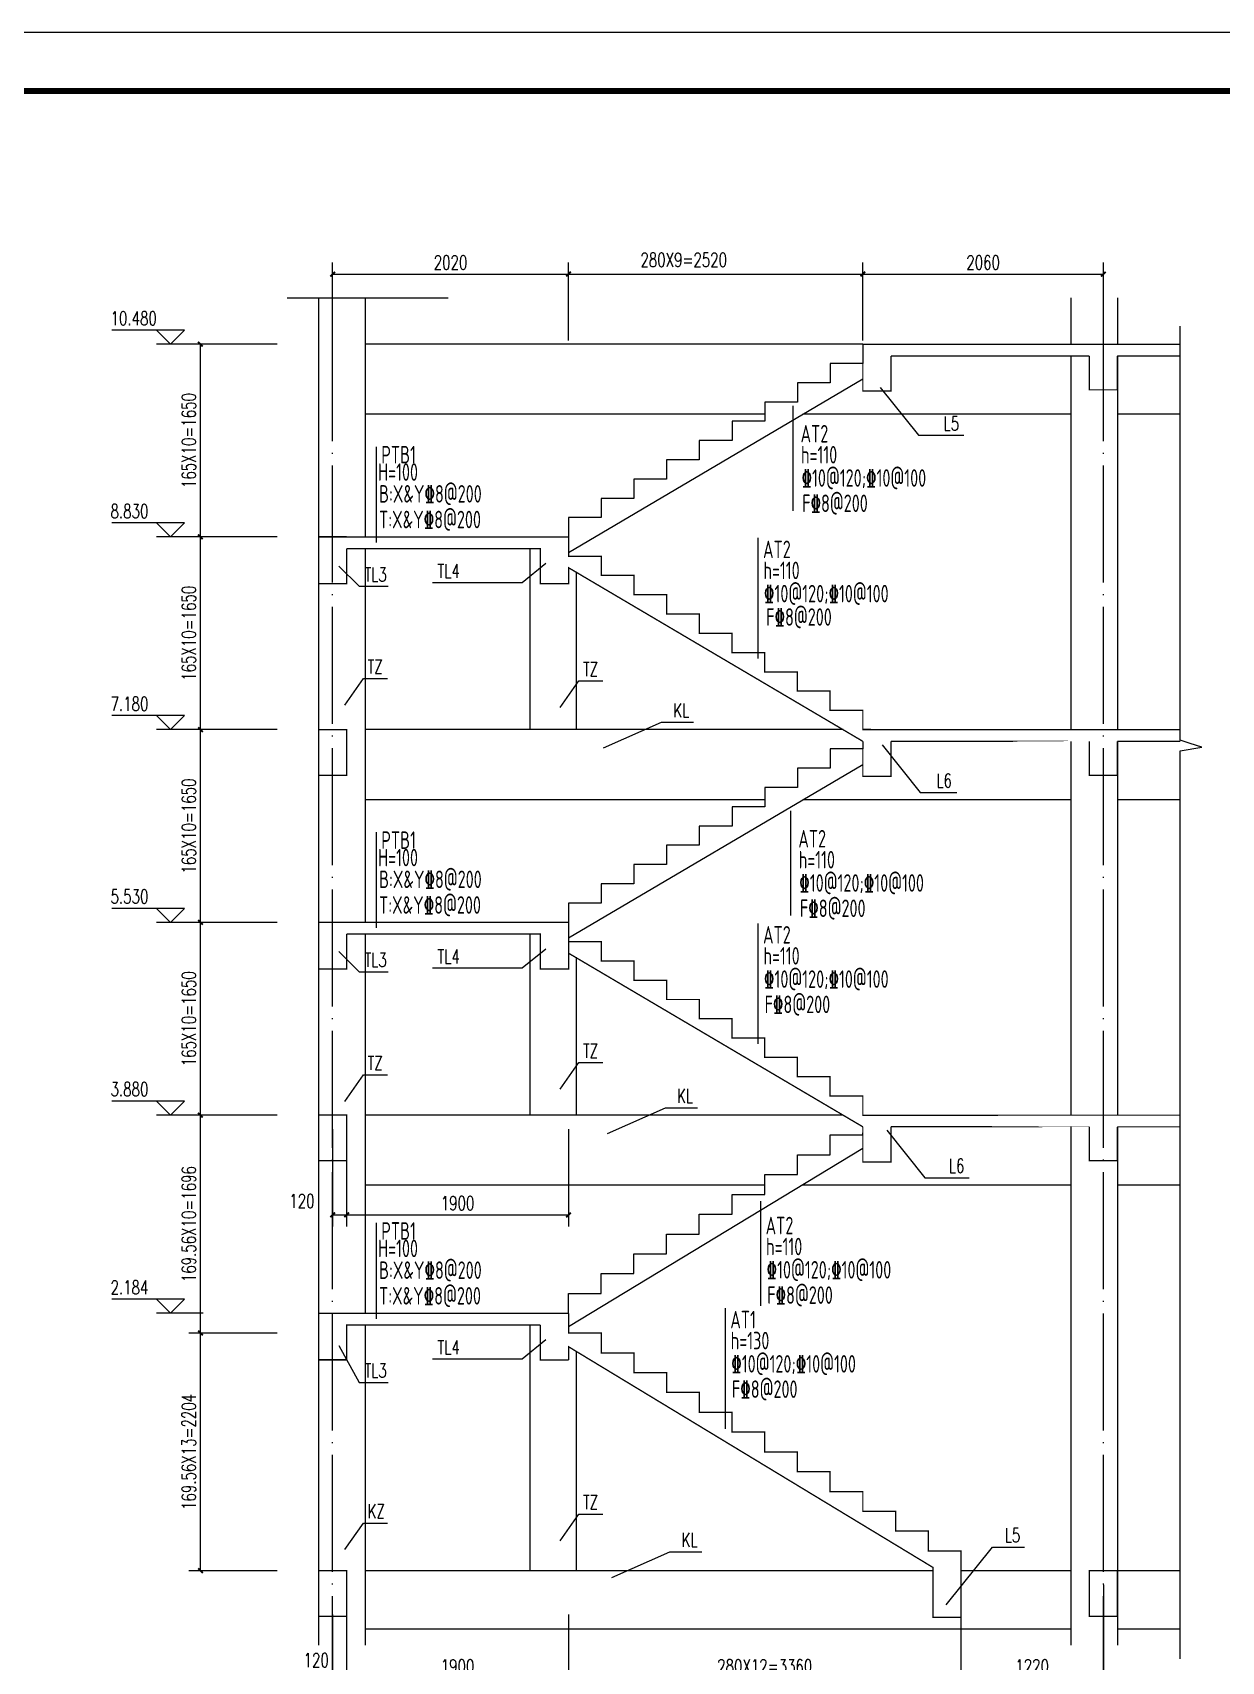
# Model space of a CAD drawing. Extents: x 1051052 to 1482120, y -981644 to -673261.
# Drawn here: x 1448506 to 1468864, y -967533 to -939644 of the extents above; entities that cross this region are included whole.
import ezdxf

# ---------------------------------------------------------------- set-up
doc = ezdxf.new("R2010")
doc.units = 0
doc.header["$LTSCALE"] = 1000
doc.header["$MEASUREMENT"] = 0
doc.linetypes.add('DOTE', pattern=[2.42, 2, -0.2, 0.02, -0.2])
for name, color, linetype in [('A-Fixt', 81, 'Continuous'), ('AXIS', 3, 'Continuous'), ('DIM_ELEV', 3, 'Continuous'), ('DIM_LEAD', 3, 'Continuous'), ('DIM_SYMB', 3, 'Continuous'), ('DOTE', 1, 'DOTE'), ('PUB_DIM', 3, 'Continuous'), ('PUB_TEXT', 7, 'Continuous'), ('S_E_STAIR', 4, 'Continuous'), ('TK', 142, 'Continuous'), ('填充', 8, 'Continuous'), ('楼梯板', 4, 'Continuous')]:
    doc.layers.add(name, color=color, linetype=linetype)
doc.styles.add('_TCH_DIM', font='SIMPLEX', dxfattribs={"bigfont": 'GBCBIG'})
doc.styles.add('_TCH_DIM_T3', font='SIMPLEX', dxfattribs={"width": 0.705882, "bigfont": 'GBCBIG'})
doc.styles.add('TSSD_Norm', font='Tssdeng.shx', dxfattribs={"width": 0.7, "bigfont": 'hztxt.shx'})
doc.dimstyles.new('TCH-50&&80', dxfattribs={"dimtxt": 238, "dimasz": 80, "dimexe": 200, "dimexo": 240, "dimgap": 80, "dimtad": 1, "dimdec": 0, "dimlfac": 0.5, "dimzin": 0, "dimdsep": 46, "dimtxsty": '_TCH_DIM_T3', "dimblk": 'ARCHTICK', "dimcen": 0.09, "dimclrt": 7, "dimazin": 2, "dimtfac": 1, "dimtdec": 0, "dimtix": 1, "dimtmove": 2, "dimatfit": 3, "dimfxl": 0, "dimtolj": 1, "dimtzin": 0, "dimarcsym": 0})

# ---------------------------------------------------------------- blocks, each defined once
blk = doc.blocks.new('_ArchTick')
at = {"color": 0, "linetype": 'ByBlock', "const_width": 0.4}
blk.add_lwpolyline([(-0.5, -0.5), (0.5, 0.5)], dxfattribs=at)
blk = doc.blocks.new('*D674')
at = {"layer": 'Defpoints', "color": 0, "transparency": 16777216}
for p in [(1457683, -943780), (1453643, -945158), (1457683, -945158)]:
    blk.add_point(p, dxfattribs=at)
at = {"layer": 'PUB_DIM', "color": 0, "lineweight": -2, "transparency": 16777216}
for p, q in [((1453643, -944918), (1453643, -943580)), ((1457683, -944918), (1457683, -943580)), ((1453643, -943780), (1457683, -943780))]:
    blk.add_line(p, q, dxfattribs=at)
at = {"layer": 'PUB_DIM', "color": 0, "lineweight": -2, "transparency": 16777216, "xscale": 80, "yscale": 80, "zscale": 80, "rotation": 180}
blk.add_blockref('_ArchTick', (1453643, -943780), dxfattribs=at)
at = {"layer": 'PUB_DIM', "color": 0, "lineweight": -2, "transparency": 16777216, "xscale": 80, "yscale": 80, "zscale": 80}
blk.add_blockref('_ArchTick', (1457683, -943780), dxfattribs=at)
at = {"layer": 'PUB_DIM', "color": 7, "transparency": 16777216, "insert": (1455663, -943581), "char_height": 238, "attachment_point": 5, "style": '_TCH_DIM_T3'}
blk.add_mtext('\\A1;2020', dxfattribs=at)
blk = doc.blocks.new('*D675')
at = {"layer": 'Defpoints', "color": 0, "transparency": 16777216}
for p in [(1462723, -943780), (1457683, -945158), (1462723, -945158)]:
    blk.add_point(p, dxfattribs=at)
at = {"layer": 'PUB_DIM', "color": 0, "lineweight": -2, "transparency": 16777216}
for p, q in [((1457683, -944918), (1457683, -943580)), ((1462723, -944918), (1462723, -943580)), ((1457683, -943780), (1462723, -943780))]:
    blk.add_line(p, q, dxfattribs=at)
at = {"layer": 'PUB_DIM', "color": 0, "lineweight": -2, "transparency": 16777216, "xscale": 80, "yscale": 80, "zscale": 80, "rotation": 180}
blk.add_blockref('_ArchTick', (1457683, -943780), dxfattribs=at)
at = {"layer": 'PUB_DIM', "color": 0, "lineweight": -2, "transparency": 16777216, "xscale": 80, "yscale": 80, "zscale": 80}
blk.add_blockref('_ArchTick', (1462723, -943780), dxfattribs=at)
at = {"layer": 'PUB_DIM', "color": 7, "transparency": 16777216, "insert": (1459656, -943536), "char_height": 238, "attachment_point": 5, "style": '_TCH_DIM_T3'}
blk.add_mtext('\\A1;280X9=2520', dxfattribs=at)
blk = doc.blocks.new('*D676')
at = {"layer": 'Defpoints', "color": 0, "transparency": 16777216}
for p in [(1466843, -943780), (1462723, -945158), (1466843, -945158)]:
    blk.add_point(p, dxfattribs=at)
at = {"layer": 'PUB_DIM', "color": 0, "lineweight": -2, "transparency": 16777216}
for p, q in [((1462723, -944918), (1462723, -943580)), ((1466843, -944918), (1466843, -943580)), ((1462723, -943780), (1466843, -943780))]:
    blk.add_line(p, q, dxfattribs=at)
at = {"layer": 'PUB_DIM', "color": 0, "lineweight": -2, "transparency": 16777216, "xscale": 80, "yscale": 80, "zscale": 80, "rotation": 180}
blk.add_blockref('_ArchTick', (1462723, -943780), dxfattribs=at)
at = {"layer": 'PUB_DIM', "color": 0, "lineweight": -2, "transparency": 16777216, "xscale": 80, "yscale": 80, "zscale": 80}
blk.add_blockref('_ArchTick', (1466843, -943780), dxfattribs=at)
at = {"layer": 'PUB_DIM', "color": 7, "transparency": 16777216, "insert": (1464783, -943581), "char_height": 238, "attachment_point": 5, "style": '_TCH_DIM_T3'}
blk.add_mtext('\\A1;2060', dxfattribs=at)
blk = doc.blocks.new('*D677')
at = {"layer": 'Defpoints', "color": 0, "transparency": 16777216}
for p in [(1453643, -958179), (1453883, -958179), (1453883, -959887)]:
    blk.add_point(p, dxfattribs=at)
at = {"layer": 'PUB_DIM', "color": 0, "lineweight": -2, "transparency": 16777216}
for p, q in [((1453643, -958419), (1453643, -960087)), ((1453883, -958419), (1453883, -960087)), ((1453643, -959887), (1453883, -959887))]:
    blk.add_line(p, q, dxfattribs=at)
at = {"layer": 'PUB_DIM', "color": 0, "lineweight": -2, "transparency": 16777216, "xscale": 80, "yscale": 80, "zscale": 80, "rotation": 180}
blk.add_blockref('_ArchTick', (1453643, -959887), dxfattribs=at)
at = {"layer": 'PUB_DIM', "color": 0, "lineweight": -2, "transparency": 16777216, "xscale": 80, "yscale": 80, "zscale": 80}
blk.add_blockref('_ArchTick', (1453883, -959887), dxfattribs=at)
at = {"layer": 'PUB_DIM', "color": 7, "transparency": 16777216, "insert": (1453118, -959649), "char_height": 238, "attachment_point": 5, "style": '_TCH_DIM_T3'}
blk.add_mtext('\\A1;120', dxfattribs=at)
blk = doc.blocks.new('*D678')
at = {"layer": 'Defpoints', "color": 0, "transparency": 16777216}
for p in [(1453883, -958179), (1457683, -958179), (1457683, -959887)]:
    blk.add_point(p, dxfattribs=at)
at = {"layer": 'PUB_DIM', "color": 0, "lineweight": -2, "transparency": 16777216}
for p, q in [((1453883, -958419), (1453883, -960087)), ((1457683, -958419), (1457683, -960087)), ((1453883, -959887), (1457683, -959887))]:
    blk.add_line(p, q, dxfattribs=at)
at = {"layer": 'PUB_DIM', "color": 0, "lineweight": -2, "transparency": 16777216, "xscale": 80, "yscale": 80, "zscale": 80, "rotation": 180}
blk.add_blockref('_ArchTick', (1453883, -959887), dxfattribs=at)
at = {"layer": 'PUB_DIM', "color": 0, "lineweight": -2, "transparency": 16777216, "xscale": 80, "yscale": 80, "zscale": 80}
blk.add_blockref('_ArchTick', (1457683, -959887), dxfattribs=at)
at = {"layer": 'PUB_DIM', "color": 7, "transparency": 16777216, "insert": (1455783, -959688), "char_height": 238, "attachment_point": 5, "style": '_TCH_DIM_T3'}
blk.add_mtext('\\A1;1900', dxfattribs=at)
blk = doc.blocks.new('*D679')
at = {"layer": 'Defpoints', "color": 0, "transparency": 16777216}
for p in [(1451380, -961910), (1452932, -961910), (1452932, -965979)]:
    blk.add_point(p, dxfattribs=at)
at = {"layer": 'PUB_DIM', "color": 0, "lineweight": -2, "transparency": 16777216}
for p, q in [((1452692, -961910), (1451180, -961910)), ((1451380, -965979), (1451380, -961910)), ((1452692, -965979), (1451180, -965979))]:
    blk.add_line(p, q, dxfattribs=at)
at = {"layer": 'PUB_DIM', "color": 0, "lineweight": -2, "transparency": 16777216, "xscale": 80, "yscale": 80, "zscale": 80}
for p, rotation in [((1451380, -961910), 90), ((1451380, -965979), 270)]:
    blk.add_blockref('_ArchTick', p, dxfattribs=dict(at, rotation=rotation))
at = {"layer": 'PUB_DIM', "color": 7, "transparency": 16777216, "insert": (1451181, -963945), "char_height": 238, "attachment_point": 5, "rotation": 90, "style": '_TCH_DIM_T3'}
blk.add_mtext('\\A1;{\\W0.70588;169.56X13=2204}', dxfattribs=at)
blk = doc.blocks.new('*D680')
at = {"layer": 'Defpoints', "color": 0, "transparency": 16777216}
for p in [(1451380, -958179), (1452932, -958179), (1452932, -961910)]:
    blk.add_point(p, dxfattribs=at)
at = {"layer": 'PUB_DIM', "color": 0, "lineweight": -2, "transparency": 16777216}
for p, q in [((1452692, -958179), (1451180, -958179)), ((1451380, -961910), (1451380, -958179)), ((1452692, -961910), (1451180, -961910))]:
    blk.add_line(p, q, dxfattribs=at)
at = {"layer": 'PUB_DIM', "color": 0, "lineweight": -2, "transparency": 16777216, "xscale": 80, "yscale": 80, "zscale": 80}
for p, rotation in [((1451380, -958179), 90), ((1451380, -961910), 270)]:
    blk.add_blockref('_ArchTick', p, dxfattribs=dict(at, rotation=rotation))
at = {"layer": 'PUB_DIM', "color": 7, "transparency": 16777216, "insert": (1451181, -960045), "char_height": 238, "attachment_point": 5, "rotation": 90, "style": '_TCH_DIM_T3'}
blk.add_mtext('\\A1;{\\W0.70588;169.56X10=1696}', dxfattribs=at)
blk = doc.blocks.new('*D681')
at = {"layer": 'Defpoints', "color": 0, "transparency": 16777216}
for p in [(1451380, -954879), (1452932, -954879), (1452932, -958179)]:
    blk.add_point(p, dxfattribs=at)
at = {"layer": 'PUB_DIM', "color": 0, "lineweight": -2, "transparency": 16777216}
for p, q in [((1452692, -954879), (1451180, -954879)), ((1451380, -958179), (1451380, -954879)), ((1452692, -958179), (1451180, -958179))]:
    blk.add_line(p, q, dxfattribs=at)
at = {"layer": 'PUB_DIM', "color": 0, "lineweight": -2, "transparency": 16777216, "xscale": 80, "yscale": 80, "zscale": 80}
for p, rotation in [((1451380, -954879), 90), ((1451380, -958179), 270)]:
    blk.add_blockref('_ArchTick', p, dxfattribs=dict(at, rotation=rotation))
at = {"layer": 'PUB_DIM', "color": 7, "transparency": 16777216, "insert": (1451181, -956529), "char_height": 238, "attachment_point": 5, "rotation": 90, "style": '_TCH_DIM_T3'}
blk.add_mtext('\\A1;{\\W0.70588;165X10=1650}', dxfattribs=at)
blk = doc.blocks.new('*D682')
at = {"layer": 'Defpoints', "color": 0, "transparency": 16777216}
for p in [(1451380, -951579), (1452932, -951579), (1452932, -954879)]:
    blk.add_point(p, dxfattribs=at)
at = {"layer": 'PUB_DIM', "color": 0, "lineweight": -2, "transparency": 16777216}
for p, q in [((1452692, -951579), (1451180, -951579)), ((1451380, -954879), (1451380, -951579)), ((1452692, -954879), (1451180, -954879))]:
    blk.add_line(p, q, dxfattribs=at)
at = {"layer": 'PUB_DIM', "color": 0, "lineweight": -2, "transparency": 16777216, "xscale": 80, "yscale": 80, "zscale": 80}
for p, rotation in [((1451380, -951579), 90), ((1451380, -954879), 270)]:
    blk.add_blockref('_ArchTick', p, dxfattribs=dict(at, rotation=rotation))
at = {"layer": 'PUB_DIM', "color": 7, "transparency": 16777216, "insert": (1451181, -953229), "char_height": 238, "attachment_point": 5, "rotation": 90, "style": '_TCH_DIM_T3'}
blk.add_mtext('\\A1;{\\W0.70588;165X10=1650}', dxfattribs=at)
blk = doc.blocks.new('*D683')
at = {"layer": 'Defpoints', "color": 0, "transparency": 16777216}
for p in [(1451380, -948279), (1452932, -948279), (1452932, -951579)]:
    blk.add_point(p, dxfattribs=at)
at = {"layer": 'PUB_DIM', "color": 0, "lineweight": -2, "transparency": 16777216}
for p, q in [((1452692, -948279), (1451180, -948279)), ((1451380, -951579), (1451380, -948279)), ((1452692, -951579), (1451180, -951579))]:
    blk.add_line(p, q, dxfattribs=at)
at = {"layer": 'PUB_DIM', "color": 0, "lineweight": -2, "transparency": 16777216, "xscale": 80, "yscale": 80, "zscale": 80}
for p, rotation in [((1451380, -948279), 90), ((1451380, -951579), 270)]:
    blk.add_blockref('_ArchTick', p, dxfattribs=dict(at, rotation=rotation))
at = {"layer": 'PUB_DIM', "color": 7, "transparency": 16777216, "insert": (1451181, -949929), "char_height": 238, "attachment_point": 5, "rotation": 90, "style": '_TCH_DIM_T3'}
blk.add_mtext('\\A1;{\\W0.70588;165X10=1650}', dxfattribs=at)
blk = doc.blocks.new('*D684')
at = {"layer": 'Defpoints', "color": 0, "transparency": 16777216}
for p in [(1451380, -944979), (1452932, -944979), (1452932, -948279)]:
    blk.add_point(p, dxfattribs=at)
at = {"layer": 'PUB_DIM', "color": 0, "lineweight": -2, "transparency": 16777216}
for p, q in [((1452692, -944979), (1451180, -944979)), ((1451380, -948279), (1451380, -944979)), ((1452692, -948279), (1451180, -948279))]:
    blk.add_line(p, q, dxfattribs=at)
at = {"layer": 'PUB_DIM', "color": 0, "lineweight": -2, "transparency": 16777216, "xscale": 80, "yscale": 80, "zscale": 80}
for p, rotation in [((1451380, -944979), 90), ((1451380, -948279), 270)]:
    blk.add_blockref('_ArchTick', p, dxfattribs=dict(at, rotation=rotation))
at = {"layer": 'PUB_DIM', "color": 7, "transparency": 16777216, "insert": (1451181, -946629), "char_height": 238, "attachment_point": 5, "rotation": 90, "style": '_TCH_DIM_T3'}
blk.add_mtext('\\A1;{\\W0.70588;165X10=1650}', dxfattribs=at)
blk = doc.blocks.new('*D685')
at = {"layer": 'Defpoints', "color": 0, "transparency": 16777216}
for p in [(1453643, -966489), (1453883, -966489), (1453883, -967815)]:
    blk.add_point(p, dxfattribs=at)
at = {"layer": 'PUB_DIM', "color": 0, "lineweight": -2, "transparency": 16777216}
for p, q in [((1453643, -966729), (1453643, -968015)), ((1453883, -966729), (1453883, -968015)), ((1453643, -967815), (1453883, -967815))]:
    blk.add_line(p, q, dxfattribs=at)
at = {"layer": 'PUB_DIM', "color": 0, "lineweight": -2, "transparency": 16777216, "xscale": 80, "yscale": 80, "zscale": 80, "rotation": 180}
blk.add_blockref('_ArchTick', (1453643, -967815), dxfattribs=at)
at = {"layer": 'PUB_DIM', "color": 0, "lineweight": -2, "transparency": 16777216, "xscale": 80, "yscale": 80, "zscale": 80}
blk.add_blockref('_ArchTick', (1453883, -967815), dxfattribs=at)
at = {"layer": 'PUB_DIM', "color": 7, "transparency": 16777216, "insert": (1453363, -967512), "char_height": 238, "attachment_point": 5, "style": '_TCH_DIM_T3'}
blk.add_mtext('\\A1;120', dxfattribs=at)
blk = doc.blocks.new('*D686')
at = {"layer": 'Defpoints', "color": 0, "transparency": 16777216}
for p in [(1453883, -966489), (1457683, -966489), (1457683, -967815)]:
    blk.add_point(p, dxfattribs=at)
at = {"layer": 'PUB_DIM', "color": 0, "lineweight": -2, "transparency": 16777216}
for p, q in [((1453883, -966729), (1453883, -968015)), ((1457683, -966729), (1457683, -968015)), ((1453883, -967815), (1457683, -967815))]:
    blk.add_line(p, q, dxfattribs=at)
at = {"layer": 'PUB_DIM', "color": 0, "lineweight": -2, "transparency": 16777216, "xscale": 80, "yscale": 80, "zscale": 80, "rotation": 180}
blk.add_blockref('_ArchTick', (1453883, -967815), dxfattribs=at)
at = {"layer": 'PUB_DIM', "color": 0, "lineweight": -2, "transparency": 16777216, "xscale": 80, "yscale": 80, "zscale": 80}
blk.add_blockref('_ArchTick', (1457683, -967815), dxfattribs=at)
at = {"layer": 'PUB_DIM', "color": 7, "transparency": 16777216, "insert": (1455783, -967616), "char_height": 238, "attachment_point": 5, "style": '_TCH_DIM_T3'}
blk.add_mtext('\\A1;1900', dxfattribs=at)
blk = doc.blocks.new('*D687')
at = {"layer": 'Defpoints', "color": 0, "transparency": 16777216}
for p in [(1457683, -966501), (1464403, -966501), (1464403, -967815)]:
    blk.add_point(p, dxfattribs=at)
at = {"layer": 'PUB_DIM', "color": 0, "lineweight": -2, "transparency": 16777216}
for p, q in [((1457683, -966741), (1457683, -968015)), ((1464403, -966741), (1464403, -968015)), ((1457683, -967815), (1464403, -967815))]:
    blk.add_line(p, q, dxfattribs=at)
at = {"layer": 'PUB_DIM', "color": 0, "lineweight": -2, "transparency": 16777216, "xscale": 80, "yscale": 80, "zscale": 80, "rotation": 180}
blk.add_blockref('_ArchTick', (1457683, -967815), dxfattribs=at)
at = {"layer": 'PUB_DIM', "color": 0, "lineweight": -2, "transparency": 16777216, "xscale": 80, "yscale": 80, "zscale": 80}
blk.add_blockref('_ArchTick', (1464403, -967815), dxfattribs=at)
at = {"layer": 'PUB_DIM', "color": 7, "transparency": 16777216, "insert": (1461043, -967616), "char_height": 238, "attachment_point": 5, "style": '_TCH_DIM_T3'}
blk.add_mtext('\\A1;{\\W0.70588;280X12=3360}', dxfattribs=at)
blk = doc.blocks.new('*D688')
at = {"layer": 'Defpoints', "color": 0, "transparency": 16777216}
for p in [(1466843, -965979), (1464403, -966501), (1466843, -967815)]:
    blk.add_point(p, dxfattribs=at)
at = {"layer": 'PUB_DIM', "color": 0, "lineweight": -2, "transparency": 16777216}
for p, q in [((1466843, -966219), (1466843, -968015)), ((1464403, -966741), (1464403, -968015)), ((1464403, -967815), (1466843, -967815))]:
    blk.add_line(p, q, dxfattribs=at)
at = {"layer": 'PUB_DIM', "color": 0, "lineweight": -2, "transparency": 16777216, "xscale": 80, "yscale": 80, "zscale": 80, "rotation": 180}
blk.add_blockref('_ArchTick', (1464403, -967815), dxfattribs=at)
at = {"layer": 'PUB_DIM', "color": 0, "lineweight": -2, "transparency": 16777216, "xscale": 80, "yscale": 80, "zscale": 80}
blk.add_blockref('_ArchTick', (1466843, -967815), dxfattribs=at)
at = {"layer": 'PUB_DIM', "color": 7, "transparency": 16777216, "insert": (1465623, -967616), "char_height": 238, "attachment_point": 5, "style": '_TCH_DIM_T3'}
blk.add_mtext('\\A1;1220', dxfattribs=at)
blk = doc.blocks.new('A2K')
at = {"layer": 'TK'}
blk.add_lwpolyline([(0, 0), (59400, 0), (59400, 42000), (0, 42000)], close=True, dxfattribs=at)
at = {"layer": 'TK', "const_width": 100}
blk.add_lwpolyline([(2500, 1000), (58400, 1000), (58400, 41000), (2500, 41000)], close=True, dxfattribs=at)

msp = doc.modelspace()

# ---------------------------------------------------------------- linework, layer by layer
for p, q in [((1462723.258, -944979.356), (1454203.258, -944979.356)), ((1461043.258, -946179.356), (1454203.258, -946179.356)), ((1466283.258, -946179.356), (1461698.149, -946179.356)), ((1468159.897, -946179.356), (1467083.258, -946179.356)), ((1457020.727, -948479.356), (1457020.727, -951579.356)), ((1457815.294, -948876.98), (1457815.294, -951579.356)), ((1462384.219, -951579.356), (1454203.258, -951579.356)), ((1462859.728, -951579.356), (1462723.258, -951579.356)), ((1461043.258, -952779.356), (1454203.258, -952779.356)), ((1466283.258, -952779.356), (1461698.149, -952779.356)), ((1468159.897, -952779.356), (1467083.258, -952779.356)), ((1457020.727, -955079.356), (1457020.727, -958179.356)), ((1457815.294, -955476.98), (1457815.294, -958179.356)), ((1462384.219, -958179.356), (1454203.258, -958179.356)), ((1461043.258, -959379.356), (1454203.258, -959379.356)), ((1466283.258, -959379.356), (1461689.053, -959379.356)), ((1468159.897, -959379.356), (1467083.258, -959379.356)), ((1457020.727, -961771.337), (1457020.727, -965979.356)), ((1457815.294, -962224.256), (1457815.294, -965979.356))]:
    msp.add_line(p, q)
at = {"layer": 'A-Fixt', "color": 0}
msp.add_lwpolyline([(1453883.258, -948279.356), (1453403.258, -948279.356)], dxfattribs=at)
at = {"layer": 'AXIS'}
msp.add_line((1452866.845, -944188.108), (1455623.244, -944188.108), dxfattribs=at)
at = {"layer": 'DIM_ELEV'}
for p, q in [((1451108.267, -944739.356), (1449865.467, -944739.356)), ((1450868.267, -944979.356), (1450628.267, -944739.356)), ((1450868.267, -944979.356), (1451108.267, -944739.356)), ((1451428.267, -944979.356), (1450628.267, -944979.356)), ((1451108.267, -948039.356), (1449865.467, -948039.356)), ((1450868.267, -948279.356), (1450628.267, -948039.356)), ((1450868.267, -948279.356), (1451108.267, -948039.356)), ((1451428.267, -948279.356), (1450628.267, -948279.356)), ((1451108.267, -951339.356), (1449865.467, -951339.356)), ((1450868.267, -951579.356), (1450628.267, -951339.356)), ((1450868.267, -951579.356), (1451108.267, -951339.356)), ((1451428.267, -951579.356), (1450628.267, -951579.356)), ((1451108.267, -954639.356), (1449865.467, -954639.356)), ((1450868.267, -954879.356), (1450628.267, -954639.356)), ((1451428.267, -954879.356), (1450628.267, -954879.356)), ((1450868.267, -954879.356), (1451108.267, -954639.356)), ((1451108.267, -957939.356), (1449865.467, -957939.356)), ((1450868.267, -958179.356), (1450628.267, -957939.356)), ((1450868.267, -958179.356), (1451108.267, -957939.356)), ((1451428.267, -958179.356), (1450628.267, -958179.356)), ((1451108.267, -961331.337), (1449865.467, -961331.337)), ((1450868.267, -961571.337), (1450628.267, -961331.337)), ((1451428.267, -961571.337), (1450628.267, -961571.337)), ((1450868.267, -961571.337), (1451108.267, -961331.337))]:
    msp.add_line(p, q, dxfattribs=at)
at = {"layer": 'DIM_LEAD'}
for p, q in [((1463021.685, -945721.954), (1463676.542, -946538.763)), ((1463676.542, -946538.763), (1464453.663, -946538.763)), ((1457295.542, -948736.989), (1456887.358, -949065.175)), ((1453752.396, -948777.406), (1454099.318, -949124.328)), ((1454099.318, -949124.328), (1454592.52, -949124.328)), ((1456887.358, -949065.175), (1455356.605, -949065.175)), ((1453852.23, -951158.191), (1454169.913, -950703.082)), ((1454169.913, -950703.082), (1454582.905, -950703.082)), ((1457540.404, -951200.724), (1457858.087, -950745.615)), ((1457858.087, -950745.615), (1458271.079, -950745.615)), ((1458284.37, -951891.952), (1459276.005, -951451.888)), ((1459276.005, -951451.888), (1459824.252, -951451.888)), ((1463051.81, -951838.141), (1463706.667, -952654.949)), ((1463706.667, -952654.949), (1464330.205, -952654.949)), ((1453752.396, -955377.406), (1454099.318, -955724.328)), ((1457295.542, -955336.989), (1456887.358, -955665.175)), ((1454099.318, -955724.328), (1454592.52, -955724.328)), ((1456887.358, -955665.175), (1455356.605, -955665.175)), ((1457540.404, -957735.635), (1457858.087, -957280.526)), ((1457858.087, -957280.526), (1458271.079, -957280.526)), ((1453852.23, -957945.317), (1454169.913, -957490.208)), ((1454169.913, -957490.208), (1454582.905, -957490.208)), ((1458350.774, -958491.952), (1459342.409, -958051.888)), ((1459342.409, -958051.888), (1459890.656, -958051.888)), ((1463132.582, -958434.888), (1463787.438, -959251.696)), ((1463787.438, -959251.696), (1464544.488, -959251.696)), ((1453752.396, -962123.738), (1454099.318, -962754.648)), ((1457295.542, -962028.971), (1456887.358, -962357.156)), ((1456887.358, -962357.156), (1455356.605, -962357.156)), ((1454099.318, -962754.648), (1454592.52, -962754.648)), ((1453852.23, -965618.375), (1454169.913, -965163.267)), ((1454169.913, -965163.267), (1454582.905, -965163.267)), ((1457540.404, -965465.646), (1457858.087, -965010.537)), ((1457858.087, -965010.537), (1458271.079, -965010.537)), ((1458427.468, -966094.373), (1459419.102, -965654.309)), ((1459419.102, -965654.309), (1459967.349, -965654.309)), ((1464147.504, -966566.209), (1464945.385, -965575.573)), ((1464945.385, -965575.573), (1465493.632, -965575.573))]:
    msp.add_line(p, q, dxfattribs=at)
at = {"layer": 'DIM_SYMB'}
for p, q in [((1461528.906, -947829.715), (1461528.906, -946034.297)), ((1460931.1, -950360.02), (1460931.1, -948295.642)), ((1460931.1, -950360.02), (1460931.1, -948295.642)), ((1461490.71, -954763.771), (1461490.71, -952968.354)), ((1460931.1, -956960.02), (1460931.1, -954895.642)), ((1460975.831, -961445.965), (1460975.831, -959650.548)), ((1460371.1, -963547.702), (1460371.1, -961483.324))]:
    msp.add_line(p, q, dxfattribs=at)
msp.add_lwpolyline([(1468159.897, -967489.137), (1468159.897, -951939.181), (1468527.589, -951878.034), (1468327.897, -951818.788), (1468159.897, -951759.181), (1468159.897, -944669.181)], dxfattribs=at)
at = {"layer": 'DOTE', "linetype": 'DOTE'}
for p, q in [((1453643.258, -968417.092), (1453643.258, -944188.108)), ((1466843.258, -968417.092), (1466843.258, -944188.108))]:
    msp.add_line(p, q, dxfattribs=at)
at = {"layer": 'PUB_TEXT'}
for p, q in [((1454396.99, -947852.385), (1454396.99, -946734.005)), ((1454396.99, -948374.182), (1454396.99, -947852.385)), ((1454396.99, -954452.385), (1454396.99, -953334.005)), ((1454396.99, -954974.182), (1454396.99, -954452.385)), ((1454396.99, -961144.366), (1454396.99, -960025.987)), ((1454396.99, -961666.164), (1454396.99, -961144.366))]:
    msp.add_line(p, q, dxfattribs=at)
at = {"layer": 'S_E_STAIR'}
msp.add_lwpolyline([(1462723.258, -958753.071), (1457683.258, -961805.151)], dxfattribs=at)
at = {"layer": '楼梯板'}
for p, q in [((1453403.258, -944188.108), (1453403.258, -967254.148)), ((1454203.258, -944188.108), (1454203.258, -948279.356)), ((1466283.258, -944188.108), (1466283.258, -944979.356)), ((1467083.258, -944188.108), (1467083.258, -944979.356)), ((1466283.258, -945179.356), (1466283.258, -951579.479)), ((1467083.258, -945179.356), (1467083.258, -951579.303)), ((1457683.258, -948545.274), (1462723.258, -945575.274)), ((1454203.258, -948479.356), (1454203.258, -954879.356)), ((1466283.258, -951779.356), (1466283.258, -958179.855)), ((1467083.258, -951779.356), (1467083.258, -958179.78)), ((1457683.258, -955145.274), (1462723.258, -952175.274)), ((1454203.258, -955079.356), (1454203.258, -961571.337)), ((1466283.258, -958379.356), (1466283.258, -967254.148)), ((1467083.258, -958379.679), (1467083.258, -967254.148)), ((1457683.258, -961571.337), (1457683.258, -961571.337)), ((1454203.258, -961771.337), (1454203.258, -967254.148)), ((1453883.258, -962371.337), (1453403.258, -962371.337)), ((1463923.258, -965979.356), (1454203.258, -965979.356)), ((1466283.258, -965979.356), (1464403.258, -965979.356)), ((1468159.897, -965979.356), (1467083.258, -965979.356)), ((1466283.258, -966979.356), (1454203.258, -966979.356)), ((1468159.897, -966979.356), (1467083.258, -966979.356))]:
    msp.add_line(p, q, dxfattribs=at)
for points in [[(1462723.258, -944978.574), (1462723.258, -945309.356), (1462163.258, -945309.356), (1462163.258, -945639.356), (1461603.258, -945639.356), (1461603.258, -945969.356), (1461043.258, -945969.356), (1461043.258, -946299.356), (1460483.258, -946299.356), (1460483.258, -946629.356), (1459923.258, -946629.356), (1459923.258, -946959.356), (1459363.258, -946959.356), (1459363.258, -947289.356), (1458803.258, -947289.356), (1458803.258, -947619.356), (1458243.258, -947619.356), (1458243.258, -947949.356), (1457683.258, -947949.356), (1457683.258, -948279.356)], [(1462723.258, -951779.356), (1462723.258, -951909.356), (1462163.258, -951909.356), (1462163.258, -952239.356), (1461603.258, -952239.356), (1461603.258, -952569.356), (1461043.258, -952569.356), (1461043.258, -952899.356), (1460483.258, -952899.356), (1460483.258, -953229.356), (1459923.258, -953229.356), (1459923.258, -953559.356), (1459363.258, -953559.356), (1459363.258, -953889.356), (1458803.258, -953889.356), (1458803.258, -954219.356), (1458243.258, -954219.356), (1458243.258, -954549.356), (1457683.258, -954549.356), (1457683.258, -954879.356)], [(1457683.258, -961571.337), (1457683.258, -961232.217), (1458243.258, -961232.217), (1458243.258, -960893.097), (1458803.258, -960893.097), (1458803.258, -960553.977), (1459363.258, -960553.977), (1459363.258, -960214.857), (1459923.258, -960214.857), (1459923.258, -959875.737), (1460483.258, -959875.737), (1460483.258, -959536.617), (1461043.258, -959536.617), (1461043.258, -959197.497), (1461603.258, -959197.497), (1461603.258, -958858.377), (1462163.258, -958858.377), (1462163.258, -958519.257), (1462723.258, -958519.257), (1462723.258, -958480.919)]]:
    msp.add_lwpolyline(points, dxfattribs=at)
at = {"layer": '楼梯板', "const_width": 22.5}
for points in [[(1462723.258, -944979.356), (1468159.897, -944979.356)], [(1462723.258, -944979.356), (1462723.258, -945779.356), (1463203.258, -945779.356), (1463203.258, -945179.356), (1463203.258, -945779.356)], [(1466603.258, -945179.356), (1463203.258, -945179.356)], [(1467083.258, -945179.356), (1467083.258, -945760.737), (1466603.258, -945760.737), (1466603.258, -945179.356)], [(1468159.897, -945179.356), (1467083.258, -945179.356)], [(1453883.258, -948279.356), (1453403.258, -948279.356), (1453403.258, -949079.356), (1453883.258, -949079.356), (1453883.258, -948479.356)], [(1457683.258, -948609.356), (1457683.258, -948279.356), (1453883.258, -948279.356), (1457683.258, -948279.356), (1457683.258, -948279.356)], [(1462723.258, -951779.356), (1462723.258, -951779.356), (1462723.258, -951779.356), (1457683.258, -948806.247), (1457683.258, -949079.356), (1457203.258, -949079.356), (1457203.258, -948479.356), (1453883.258, -948479.356), (1457203.258, -948479.356), (1457203.258, -949079.356), (1457683.258, -949079.356), (1457683.258, -948806.247)], [(1463283.258, -951580.137), (1468159.897, -951579.067), (1463283.258, -951580.137), (1463283.258, -951580.137), (1462723.258, -951580.137), (1462723.258, -951249.356), (1462163.258, -951249.356), (1462163.258, -950919.356), (1461603.258, -950919.356), (1461603.258, -950589.356), (1461043.258, -950589.356), (1461043.258, -950259.356), (1460483.258, -950259.356), (1460483.258, -949929.356), (1459923.258, -949929.356), (1459923.258, -949599.356), (1459363.258, -949599.356), (1459363.258, -949269.356), (1458803.258, -949269.356), (1458803.258, -948939.356), (1458243.258, -948939.356), (1458243.258, -948609.356), (1457683.258, -948609.356), (1457683.258, -948279.356)], [(1462723.258, -951779.356), (1462723.258, -952379.356), (1463203.258, -952379.356), (1463203.258, -951779.356), (1463203.258, -952379.356)], [(1467083.258, -951779.356), (1467083.258, -952360.737), (1466603.258, -952360.737), (1466603.258, -951779.356)], [(1468159.897, -951779.356), (1467083.258, -951779.356)], [(1453883.258, -954879.356), (1453403.258, -954879.356), (1453403.258, -955679.356), (1453883.258, -955679.356), (1453883.258, -955079.356)], [(1453883.258, -954879.356), (1453403.258, -954879.356)], [(1462723.258, -958379.356), (1462723.258, -958379.356), (1462723.258, -958379.356), (1457683.258, -955406.247), (1457683.258, -955679.356), (1457203.258, -955679.356), (1457203.258, -955079.356), (1453883.258, -955079.356), (1457203.258, -955079.356), (1457203.258, -955679.356), (1457683.258, -955679.356), (1457683.258, -954879.356), (1453883.258, -954879.356), (1457683.258, -954879.356), (1457683.258, -954879.356)], [(1463283.258, -958180.137), (1468159.897, -958179.679), (1463283.258, -958180.137), (1463283.258, -958180.137), (1462723.258, -958180.137), (1462723.258, -957849.356), (1462163.258, -957849.356), (1462163.258, -957519.356), (1461603.258, -957519.356), (1461603.258, -957189.356), (1461043.258, -957189.356), (1461043.258, -956859.356), (1460483.258, -956859.356), (1460483.258, -956529.356), (1459923.258, -956529.356), (1459923.258, -956199.356), (1459363.258, -956199.356), (1459363.258, -955869.356), (1458803.258, -955869.356), (1458803.258, -955539.356), (1458243.258, -955539.356), (1458243.258, -955209.356), (1457683.258, -955209.356), (1457683.258, -954879.356)], [(1453883.258, -955679.356), (1453403.258, -955679.356)], [(1462723.258, -958379.356), (1462723.258, -958979.356), (1463203.258, -958979.356), (1463203.258, -958379.356), (1463203.258, -958979.356)], [(1467083.258, -958379.679), (1467083.258, -958961.061), (1466603.258, -958961.061), (1466603.258, -958379.356)], [(1468159.897, -958379.679), (1467083.258, -958379.679)], [(1453883.258, -961571.337), (1457683.258, -961571.337), (1453883.258, -961571.337), (1453403.258, -961571.337), (1453403.258, -962371.337), (1453883.258, -962371.337), (1453883.258, -961771.337), (1457203.258, -961771.337), (1453883.258, -961771.337)], [(1464403.258, -965980.157), (1464403.258, -965641.017), (1463843.258, -965641.017), (1463843.258, -965301.877), (1463283.258, -965301.877), (1463283.258, -964962.737), (1462723.258, -964962.737), (1462723.258, -964623.597), (1462163.258, -964623.597), (1462163.258, -964284.457), (1461603.258, -964284.457), (1461603.258, -963945.317), (1461043.258, -963945.317), (1461043.258, -963606.177), (1460483.258, -963606.177), (1460483.258, -963267.037), (1459923.258, -963267.037), (1459923.258, -962927.897), (1459363.258, -962927.897), (1459363.258, -962588.757), (1458803.258, -962588.757), (1458803.258, -962249.617), (1458243.258, -962249.617), (1458243.258, -961910.477), (1457683.258, -961910.477), (1457683.258, -961571.337), (1457683.258, -961910.477)], [(1464403.258, -966779.356), (1464403.258, -965979.356), (1464403.258, -966779.356), (1463923.258, -966779.356), (1463923.258, -965923.283), (1457683.258, -962144.294), (1457683.258, -962371.337), (1457683.258, -962144.294)]]:
    msp.add_lwpolyline(points, dxfattribs=at)
at = {"layer": '楼梯板'}
msp.add_lwpolyline([(1463283.258, -944978.574), (1463283.258, -944978.574), (1463283.258, -944978.574)], close=True, dxfattribs=at)
at = {"layer": '楼梯板', "const_width": 22.5}
for points in [[(1453403.258, -949079.356), (1453883.258, -949079.356)], [(1453403.258, -951579.356), (1453883.258, -951579.356), (1453883.258, -952360.737), (1453403.258, -952360.737)], [(1466603.258, -951779.356), (1463203.258, -951779.356)], [(1453403.258, -958179.356), (1453883.258, -958179.356), (1453883.258, -958960.737), (1453403.258, -958960.737)], [(1466603.258, -958379.356), (1463203.258, -958379.356)], [(1457203.258, -962371.337), (1457203.258, -961771.337), (1457203.258, -962371.337), (1457683.258, -962371.337)], [(1453403.258, -965979.356), (1453883.258, -965979.356), (1453883.258, -966760.737), (1453403.258, -966760.737)], [(1466603.258, -965979.356), (1467083.258, -965979.356), (1467083.258, -966760.737), (1466603.258, -966760.737)]]:
    msp.add_lwpolyline(points, close=True, dxfattribs=at)

# ---------------------------------------------------------------- block references
at = {"layer": '填充'}
msp.add_blockref('A2K', (1422719.569, -981643.929), dxfattribs=at)

# ---------------------------------------------------------------- texts
at = {"layer": 'PUB_TEXT'}
for s, height, style, width, p in [('10.480', 238, '_TCH_DIM', 0.705882, (1449841.467, -944655.356)), ('L5', 238, '_TCH_DIM', 0.705882, (1464105.663, -946454.763)), ('AT2', 300, 'TSSD_Norm', 0.7, (1461656.908, -946662.56)), ('PTB1', 300, 'TSSD_Norm', 0.7, (1454476.79, -947020.648)), ('h=110', 300, 'TSSD_Norm', 0.7, (1461663.033, -947022.034)), ('H=100', 300, 'TSSD_Norm', 0.7, (1454421.616, -947319.096)), ('B:X&Y%%1328@200', 300, 'TSSD_Norm', 0.7, (1454439.558, -947691.736)), ('F%%1328@200', 300, 'TSSD_Norm', 0.7, (1461683.66, -947853.486)), ('8.830', 238, '_TCH_DIM', 0.705882, (1449841.467, -947955.356)), ('T:X&Y%%1328@200', 300, 'TSSD_Norm', 0.7, (1454439.558, -948131.336)), ('AT2', 300, 'TSSD_Norm', 0.7, (1461013.981, -948642.351)), ('TL4', 238, '_TCH_DIM', 0.705882, (1455440.605, -948981.175)), ('h=110', 300, 'TSSD_Norm', 0.7, (1461020.107, -949001.824)), ('TL3', 238, '_TCH_DIM', 0.705882, (1454188.52, -949040.328)), ('F%%1328@200', 300, 'TSSD_Norm', 0.7, (1461067.403, -949800.581)), ('TZ', 238, '_TCH_DIM', 0.705882, (1454242.905, -950619.082)), ('TZ', 238, '_TCH_DIM', 0.705882, (1457931.079, -950661.615)), ('7.180', 238, '_TCH_DIM', 0.705882, (1449841.467, -951255.356)), ('KL', 238, '_TCH_DIM', 0.705882, (1459476.252, -951367.888)), ('L6', 238, '_TCH_DIM', 0.705882, (1463982.205, -952570.949)), ('PTB1', 300, 'TSSD_Norm', 0.7, (1454476.79, -953620.648)), ('AT2', 300, 'TSSD_Norm', 0.7, (1461618.712, -953596.617)), ('H=100', 300, 'TSSD_Norm', 0.7, (1454421.616, -953919.096)), ('h=110', 300, 'TSSD_Norm', 0.7, (1461624.837, -953956.091)), ('B:X&Y%%1328@200', 300, 'TSSD_Norm', 0.7, (1454439.558, -954291.736)), ('5.530', 238, '_TCH_DIM', 0.705882, (1449841.467, -954555.356)), ('T:X&Y%%1328@200', 300, 'TSSD_Norm', 0.7, (1454439.558, -954731.336)), ('F%%1328@200', 300, 'TSSD_Norm', 0.7, (1461645.464, -954787.542)), ('AT2', 300, 'TSSD_Norm', 0.7, (1461013.981, -955242.351)), ('TL3', 238, '_TCH_DIM', 0.705882, (1454188.52, -955640.328)), ('TL4', 238, '_TCH_DIM', 0.705882, (1455440.605, -955581.175)), ('h=110', 300, 'TSSD_Norm', 0.7, (1461020.107, -955601.824)), ('F%%1328@200', 300, 'TSSD_Norm', 0.7, (1461040.734, -956433.276)), ('TZ', 238, '_TCH_DIM', 0.705882, (1457931.079, -957196.526)), ('TZ', 238, '_TCH_DIM', 0.705882, (1454242.905, -957406.208)), ('3.880', 238, '_TCH_DIM', 0.705882, (1449841.467, -957855.356)), ('KL', 238, '_TCH_DIM', 0.705882, (1459542.656, -957967.888)), ('L6', 238, '_TCH_DIM', 0.705882, (1464196.488, -959167.696)), ('AT2', 300, 'TSSD_Norm', 0.7, (1461058.712, -960219.731)), ('PTB1', 300, 'TSSD_Norm', 0.7, (1454476.79, -960312.63)), ('H=100', 300, 'TSSD_Norm', 0.7, (1454421.616, -960611.077)), ('h=110', 300, 'TSSD_Norm', 0.7, (1461064.837, -960579.205)), ('B:X&Y%%1328@200', 300, 'TSSD_Norm', 0.7, (1454439.558, -960983.718)), ('2.184', 238, '_TCH_DIM', 0.705882, (1449841.467, -961247.337)), ('T:X&Y%%1328@200', 300, 'TSSD_Norm', 0.7, (1454439.558, -961423.318)), ('F%%1328@200', 300, 'TSSD_Norm', 0.7, (1461085.464, -961410.657)), ('AT1', 300, 'TSSD_Norm', 0.7, (1460453.981, -961830.032)), ('TL4', 238, '_TCH_DIM', 0.705882, (1455440.605, -962273.156)), ('h=130', 300, 'TSSD_Norm', 0.7, (1460460.107, -962189.506)), ('TL3', 238, '_TCH_DIM', 0.705882, (1454188.52, -962670.648)), ('F%%1328@200', 300, 'TSSD_Norm', 0.7, (1460480.734, -963020.958)), ('KZ', 238, '_TCH_DIM', 0.705882, (1454242.905, -965079.267)), ('TZ', 238, '_TCH_DIM', 0.705882, (1457931.079, -964926.537)), ('KL', 238, '_TCH_DIM', 0.705882, (1459619.349, -965570.309)), ('L5', 238, '_TCH_DIM', 0.705882, (1465152.876, -965491.573))]:
    msp.add_text(s, height=height, dxfattribs=dict(at, style=style, width=width)).set_placement(p)
at = {"layer": 'PUB_TEXT', "color": 211, "style": 'TSSD_Norm', "width": 0.7}
for p in [(1461673.616, -947420.26), (1461030.689, -949400.051), (1461635.42, -954354.317), (1461030.689, -956000.051), (1461075.42, -960977.431), (1460470.689, -962587.732)]:
    msp.add_text('%%13210@120;%%13210@100', height=300, dxfattribs=at).set_placement(p)

# ---------------------------------------------------------------- dimensions: what is measured, and where the dimension line sits
at = {"layer": 'PUB_DIM'}
for p1, p2, distance, picture, middle in [((1453643.258, -945158.278), (1457683.258, -945158.278), 1378.694, '*D674', (1455663.258, -943580.583)), ((1462723.258, -945158.278), (1466843.258, -945158.278), 1378.694, '*D676', (1464783.258, -943580.583)), ((1453883.258, -958179.356), (1457683.258, -958179.356), -1707.353, '*D678', (1455783.258, -959687.709)), ((1453883.258, -966488.745), (1457683.258, -966488.745), -1326.411, '*D686', (1455783.258, -967616.155))]:
    dim = msp.add_aligned_dim(p1=p1, p2=p2, distance=distance, dimstyle='TCH-50&&80', dxfattribs=at)
    dim.commit()
    dim.dimension.update_dxf_attribs({"geometry": picture, "text_midpoint": middle})
dim = msp.add_linear_dim(base=(1462723.258, -943779.583), p1=(1457683.258, -945158.278), p2=(1462723.258, -945158.278), angle=0, text='280X9=<>', dimstyle='TCH-50&&80', dxfattribs=at)
dim.commit()
dim.dimension.update_dxf_attribs({"geometry": '*D675', "text_midpoint": (1459655.682, -943536.307), "dimtype": 129})
for p1, p2, distance, text, picture, middle in [((1452932.419, -948279.356), (1452932.419, -944979.356), 1552.049, '{\\W0.70588;165X10=1650}', '*D684', (1451181.369, -946629.356)), ((1452932.419, -951579.356), (1452932.419, -948279.356), 1552.049, '{\\W0.70588;165X10=1650}', '*D683', (1451181.369, -949929.356)), ((1452932.419, -954879.356), (1452932.419, -951579.356), 1552.049, '{\\W0.70588;165X10=1650}', '*D682', (1451181.369, -953229.356)), ((1452932.419, -958179.356), (1452932.419, -954879.356), 1552.049, '{\\W0.70588;165X10=1650}', '*D681', (1451181.369, -956529.356)), ((1452932.419, -961909.676), (1452932.419, -958179.356), 1552.049, '{\\W0.70588;169.56X10=1696}', '*D680', (1451181.369, -960044.516)), ((1452932.419, -965979.356), (1452932.419, -961909.676), 1552.049, '{\\W0.70588;169.56X13=2204}', '*D679', (1451181.369, -963944.516)), ((1457683.258, -966501.445), (1464403.258, -966501.445), -1313.71, '{\\W0.70588;280X12=3360}', '*D687', (1461043.258, -967616.155))]:
    dim = msp.add_aligned_dim(p1=p1, p2=p2, distance=distance, text=text, dimstyle='TCH-50&&80', dxfattribs=at)
    dim.commit()
    dim.dimension.update_dxf_attribs({"geometry": picture, "text_midpoint": middle})
for base, p1, p2, picture, middle in [((1453883.258, -959886.709), (1453643.258, -958179.356), (1453883.258, -958179.356), '*D677', (1453117.841, -959649.272)), ((1453883.258, -967815.155), (1453643.258, -966488.745), (1453883.258, -966488.745), '*D685', (1453363.258, -967512.267))]:
    dim = msp.add_linear_dim(base=base, p1=p1, p2=p2, angle=0, dimstyle='TCH-50&&80', dxfattribs=at)
    dim.commit()
    dim.dimension.update_dxf_attribs({"geometry": picture, "text_midpoint": middle, "dimtype": 129})
dim = msp.add_linear_dim(base=(1466843.258, -967815.155), p1=(1464403.258, -966501.445), p2=(1466843.258, -965979.356), angle=180, dimstyle='TCH-50&&80', dxfattribs=at)
dim.commit()
dim.dimension.update_dxf_attribs({"geometry": '*D688', "text_midpoint": (1465623.258, -967616.155)})

doc.saveas('drawing.dxf')
